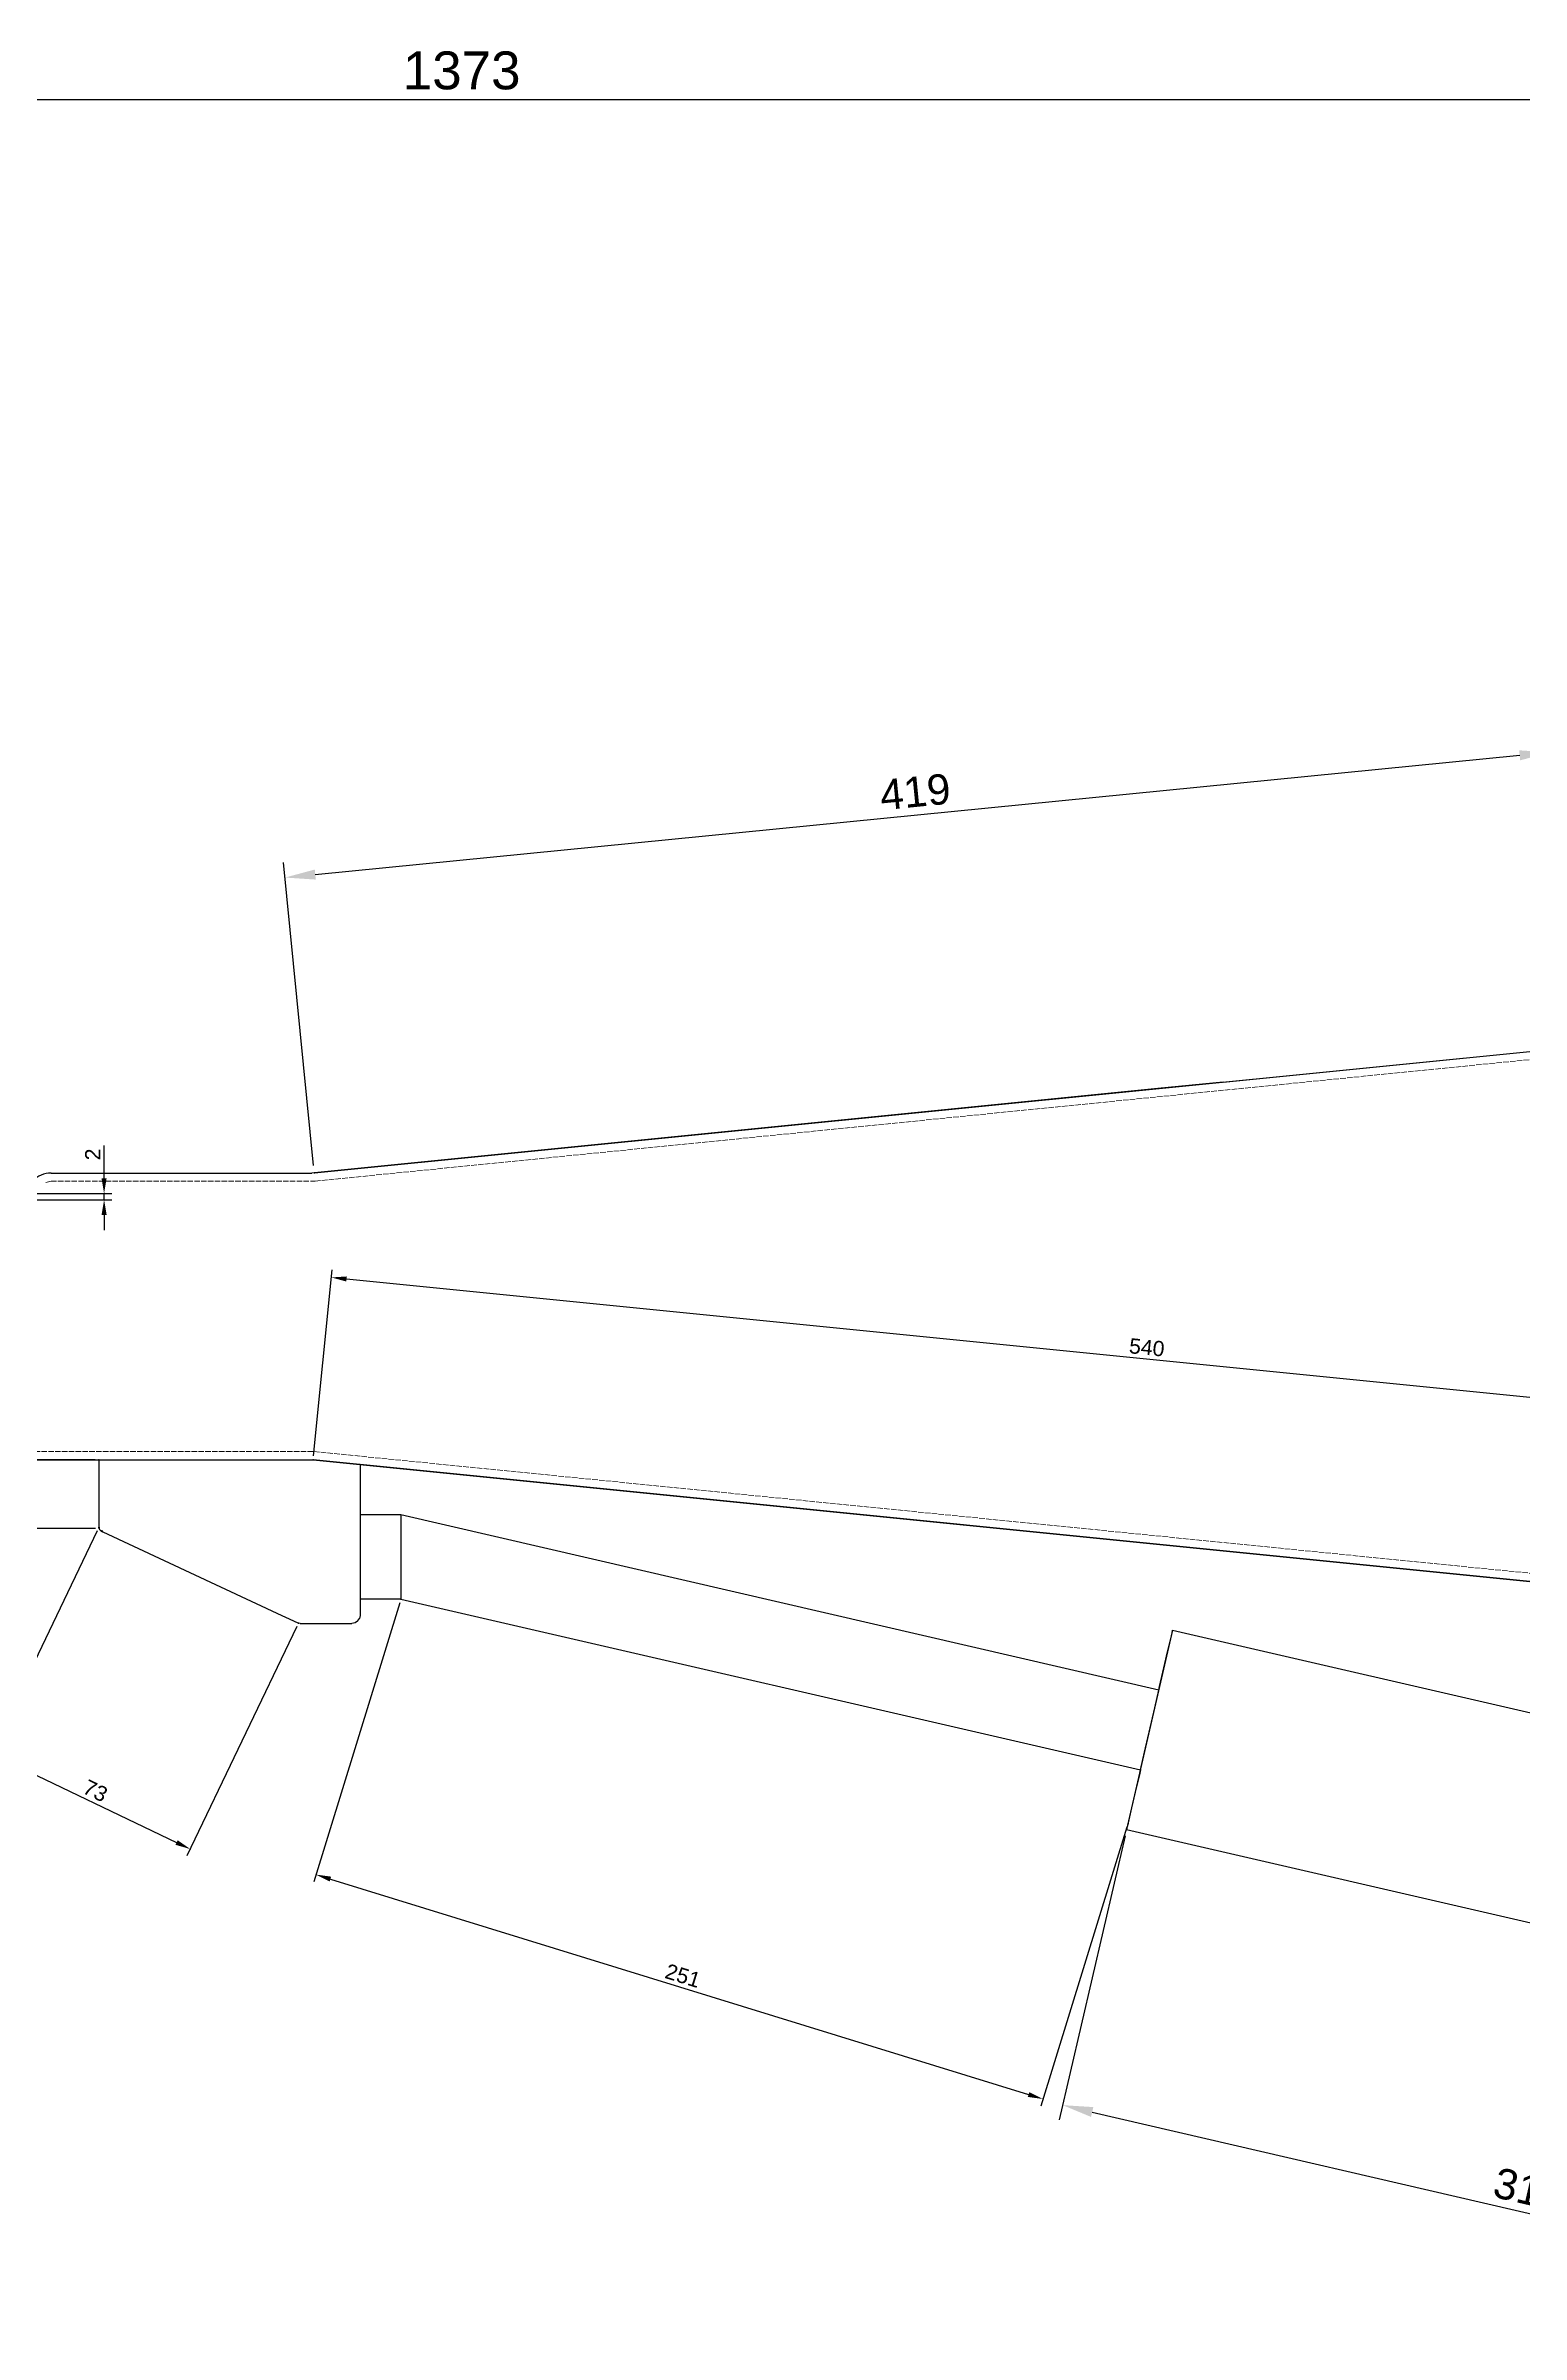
# Model space of a CAD drawing. Header units: millimetres. Extents: x -6198 to -2727, y 3560 to 4988.
# Drawn here: x -5598 to -5111, y 4233 to 4988 of the extents above; entities that cross this region are included whole.
import ezdxf

# ---------------------------------------------------------------- set-up
doc = ezdxf.new("R2010")
doc.units = ezdxf.units.MM
doc.header["$LTSCALE"] = 0.3
doc.linetypes.add('ACAD_ISO02W100', pattern=[15, 12, -3])
doc.layers.add('Ax', color=7, linetype='Continuous')
for name, color, linetype, lineweight in [('Cotas', 1, 'Continuous', 20), ('LCL', 7, 'Continuous', 25), ('LTCE', 7, 'ACAD_ISO02W100', 20)]:
    doc.layers.add(name, color=color, linetype=linetype, lineweight=lineweight)
doc.styles.get("Standard").update_dxf_attribs({"font": 'arial.ttf'})
doc.dimstyles.new('ISO-25 Annotative', dxfattribs={"dimtxt": 2.5, "dimasz": 2.5, "dimexe": 1.25, "dimexo": 0.625, "dimtad": 1, "dimdec": 0, "dimtxsty": 'Standard', "dimcen": 2.5, "dimadec": 0, "dimazin": 0, "dimtfac": 1, "dimtdec": 0, "dimtmove": 0, "dimatfit": 3, "dimfxl": 1, "dimarcsym": 0})

# ---------------------------------------------------------------- blocks, each defined once
blk = doc.blocks.new('*D83')
at = {"layer": 'Cotas', "color": 0, "lineweight": -2, "ltscale": 0.5}
for p, q in [((-6147.34, 4632.83), (-6147.34, 4976.52)), ((-4773.96, 4715.09), (-4773.96, 4976.52)), ((-6134.84, 4970.27), (-4786.46, 4970.27))]:
    blk.add_line(p, q, dxfattribs=at)
at = {"layer": 'Cotas', "color": 0, "ltscale": 0.5}
for points in [[(-6134.84, 4972.36), (-6134.84, 4968.19), (-6147.34, 4970.27)], [(-4786.46, 4972.36), (-4786.46, 4968.19), (-4773.96, 4970.27)]]:
    blk.add_solid(points, dxfattribs=at)
at = {"layer": 'Defpoints', "color": 0, "ltscale": 0.5}
for p in [(-4773.96, 4970.27), (-4773.96, 4711.97), (-6147.34, 4629.71)]:
    blk.add_point(p, dxfattribs=at)
at = {"layer": 'Cotas', "color": 0, "ltscale": 0.5, "insert": (-5460.65, 4979.79), "char_height": 12.5, "attachment_point": 5}
blk.add_mtext('1373', dxfattribs=at)
blk = doc.blocks.new('*D1')
at = {"layer": 'Ax', "color": 0, "ltscale": 0.5}
for p in [(-5101.78, 4755.02), (-5092.14, 4657.62), (-5509.23, 4616.35)]:
    blk.add_point(p, dxfattribs=at)
at = {"layer": 'Cotas', "color": 0, "lineweight": -2, "ltscale": 0.5}
for p, q in [((-5508.92, 4714.73), (-5111.73, 4754.04)), ((-5092.39, 4660.11), (-5102.28, 4760)), ((-5509.48, 4618.83), (-5519.36, 4718.72))]:
    blk.add_line(p, q, dxfattribs=at)
at = {"layer": 'Cotas', "color": 0, "ltscale": 0.5}
for points in [[(-5111.9, 4755.69), (-5111.57, 4752.38), (-5101.78, 4755.02)], [(-5509.08, 4716.39), (-5508.75, 4713.07), (-5518.87, 4713.74)]]:
    blk.add_solid(points, dxfattribs=at)
at = {"layer": 'Cotas', "color": 0, "ltscale": 0.5, "insert": (-5311.08, 4741.95), "char_height": 10, "attachment_point": 5, "rotation": 5.65211}
blk.add_mtext('419', dxfattribs=at)
blk = doc.blocks.new('*D2')
at = {"layer": 'Ax', "color": 0, "ltscale": 0.5}
for p in [(-5241.27, 4400.23), (-4937.08, 4329.57), (-4958.27, 4238.33)]:
    blk.add_point(p, dxfattribs=at)
at = {"layer": 'Cotas', "color": 0, "lineweight": -2, "ltscale": 0.5}
for p, q in [((-5241.83, 4397.79), (-5263.59, 4304.12)), ((-4937.64, 4327.13), (-4959.4, 4233.46)), ((-5252.72, 4306.73), (-4968.01, 4240.59))]:
    blk.add_line(p, q, dxfattribs=at)
at = {"layer": 'Cotas', "color": 0, "ltscale": 0.5}
for points in [[(-5252.34, 4308.35), (-5253.1, 4305.11), (-5262.46, 4308.99)], [(-4967.64, 4242.22), (-4968.39, 4238.97), (-4958.27, 4238.33)]]:
    blk.add_solid(points, dxfattribs=at)
at = {"layer": 'Cotas', "color": 0, "ltscale": 0.5, "insert": (-5108.65, 4281.07), "char_height": 10, "attachment_point": 5, "rotation": 346.92216}
blk.add_mtext('312', dxfattribs=at)
blk = doc.blocks.new('*D7')
at = {"layer": 'Ax', "color": 0, "ltscale": 0.5}
for p in [(-5606.17, 4607.53), (-5604.05, 4609.55), (-5578.56, 4609.55)]:
    blk.add_point(p, dxfattribs=at)
at = {"layer": 'Cotas', "color": 0, "lineweight": -2, "ltscale": 0.5}
for p, q in [((-5578.56, 4614.55), (-5578.56, 4625.37)), ((-5604.92, 4607.53), (-5576.06, 4607.53)), ((-5602.8, 4609.55), (-5576.06, 4609.55)), ((-5578.56, 4607.53), (-5578.56, 4609.55)), ((-5578.56, 4602.53), (-5578.56, 4597.53))]:
    blk.add_line(p, q, dxfattribs=at)
at = {"layer": 'Cotas', "color": 0, "ltscale": 0.5}
for points in [[(-5579.39, 4614.55), (-5577.73, 4614.55), (-5578.56, 4609.55)], [(-5579.39, 4602.53), (-5577.73, 4602.53), (-5578.56, 4607.53)]]:
    blk.add_solid(points, dxfattribs=at)
at = {"layer": 'Cotas', "color": 0, "ltscale": 0.5, "insert": (-5582.32, 4622.46), "char_height": 5, "attachment_point": 5, "rotation": 90}
blk.add_mtext('2', dxfattribs=at)
blk = doc.blocks.new('*D8')
at = {"layer": 'Ax', "color": 0, "ltscale": 0.5}
for p in [(-5480.67, 4475.85), (-5240.89, 4401.86), (-5268.92, 4311.02)]:
    blk.add_point(p, dxfattribs=at)
at = {"layer": 'Cotas', "color": 0, "lineweight": -2, "ltscale": 0.5}
for p, q in [((-5481.04, 4474.66), (-5509.44, 4382.62)), ((-5241.26, 4400.66), (-5269.66, 4308.63)), ((-5503.92, 4383.54), (-5273.7, 4312.49))]:
    blk.add_line(p, q, dxfattribs=at)
at = {"layer": 'Cotas', "color": 0, "ltscale": 0.5}
for points in [[(-5503.68, 4384.33), (-5504.17, 4382.74), (-5508.7, 4385.01)], [(-5273.46, 4313.29), (-5273.95, 4311.7), (-5268.92, 4311.02)]]:
    blk.add_solid(points, dxfattribs=at)
at = {"layer": 'Cotas', "color": 0, "ltscale": 0.5, "insert": (-5387.69, 4351.65), "char_height": 5, "attachment_point": 5, "rotation": 342.85019}
blk.add_mtext('251', dxfattribs=at)
blk = doc.blocks.new('*D9')
at = {"layer": 'Ax', "color": 0, "ltscale": 0.5}
for p in [(-5580.3, 4499.48), (-5514.44, 4467.91), (-5550.14, 4393.42)]:
    blk.add_point(p, dxfattribs=at)
at = {"layer": 'Cotas', "color": 0, "lineweight": -2, "ltscale": 0.5}
for p, q in [((-5580.84, 4498.35), (-5617.08, 4422.73)), ((-5514.98, 4466.78), (-5551.23, 4391.16)), ((-5611.49, 4422.82), (-5554.65, 4395.58))]:
    blk.add_line(p, q, dxfattribs=at)
at = {"layer": 'Cotas', "color": 0, "ltscale": 0.5}
for points in [[(-5611.13, 4423.58), (-5611.85, 4422.07), (-5616, 4424.99)], [(-5554.29, 4396.33), (-5555.01, 4394.83), (-5550.14, 4393.42)]]:
    blk.add_solid(points, dxfattribs=at)
at = {"layer": 'Cotas', "color": 0, "ltscale": 0.5, "insert": (-5581.43, 4412.63), "char_height": 5, "attachment_point": 5, "rotation": 334.39001}
blk.add_mtext('73', dxfattribs=at)
blk = doc.blocks.new('*D22')
at = {"layer": 'Ax', "color": 0, "ltscale": 0.5}
for p in [(-5580.3, 4521.79), (-5629.21, 4499.11), (-5580.19, 4499.11)]:
    blk.add_point(p, dxfattribs=at)
at = {"layer": 'Cotas', "color": 0, "lineweight": -2, "ltscale": 0.5}
for p, q in [((-5581.55, 4521.79), (-5631.71, 4521.79)), ((-5629.21, 4516.79), (-5629.21, 4504.11)), ((-5581.44, 4499.11), (-5631.71, 4499.11))]:
    blk.add_line(p, q, dxfattribs=at)
at = {"layer": 'Cotas', "color": 0, "ltscale": 0.5}
for points in [[(-5630.05, 4516.79), (-5628.38, 4516.79), (-5629.21, 4521.79)], [(-5630.05, 4504.11), (-5628.38, 4504.11), (-5629.21, 4499.11)]]:
    blk.add_solid(points, dxfattribs=at)
at = {"layer": 'Cotas', "color": 0, "ltscale": 0.5, "insert": (-5633.02, 4510.45), "char_height": 5, "attachment_point": 5, "rotation": 90}
blk.add_mtext('23', dxfattribs=at)
blk = doc.blocks.new('*D45')
at = {"layer": 'Ax', "color": 0, "ltscale": 0.5}
for p in [(-4966.51, 4528.17), (-5509.63, 4521.79), (-4972.51, 4468.08)]:
    blk.add_point(p, dxfattribs=at)
at = {"layer": 'Cotas', "color": 0, "lineweight": -2, "ltscale": 0.5}
for p, q in [((-5509.51, 4523.03), (-5503.37, 4584.37)), ((-5498.65, 4581.39), (-4971.48, 4528.67)), ((-4972.39, 4469.32), (-4966.26, 4530.66))]:
    blk.add_line(p, q, dxfattribs=at)
at = {"layer": 'Cotas', "color": 0, "ltscale": 0.5}
for points in [[(-5498.56, 4582.22), (-5498.73, 4580.56), (-5503.62, 4581.89)], [(-4971.4, 4529.5), (-4971.56, 4527.84), (-4966.51, 4528.17)]]:
    blk.add_solid(points, dxfattribs=at)
at = {"layer": 'Cotas', "color": 0, "ltscale": 0.5, "insert": (-5234.69, 4558.81), "char_height": 5, "attachment_point": 5, "rotation": 354.28941}
blk.add_mtext('540', dxfattribs=at)

msp = doc.modelspace()

# ---------------------------------------------------------------- linework, layer by layer
at = {"layer": 'LCL'}
for p, q in [((-5509.23, 4616.35), (-5094.77, 4657.79)), ((-5209.49, 4646.32), (-5094.77, 4657.79)), ((-5231.09, 4644.16), (-5509.23, 4616.35)), ((-5209.49, 4646.32), (-5231.09, 4644.16)), ((-5596.05, 4616.31), (-5510.04, 4616.31)), ((-5509.23, 4616.35), (-5510.04, 4616.31)), ((-5601.45, 4521.79), (-5509.63, 4521.79)), ((-5580.3, 4521.79), (-5580.3, 4499.48)), ((-5579.26, 4521.79), (-5579.01, 4521.79)), ((-5495.38, 4520.36), (-5509.63, 4521.79)), ((-5509.63, 4521.79), (-4972.52, 4468.08)), ((-5494.17, 4520.24), (-5495.38, 4520.36)), ((-4972.52, 4468.08), (-5494.17, 4520.24)), ((-5494.17, 4520.24), (-5494.17, 4520.24)), ((-5494.17, 4520.24), (-5494.17, 4520.24)), ((-5494.17, 4520.24), (-5494.17, 4470.48)), ((-5580.3, 4499.48), (-5580.08, 4498.75)), ((-5580.3, 4499.48), (-5579.92, 4499.47)), ((-5580.08, 4498.75), (-5579.52, 4498.25)), ((-5579.52, 4498.25), (-5579.07, 4498.05)), ((-5579.07, 4498.05), (-5579.22, 4498.55)), ((-5578.95, 4497.99), (-5579.07, 4498.05)), ((-5578.95, 4497.99), (-5519.96, 4470.48)), ((-5480.67, 4503.57), (-5480.67, 4475.85)), ((-5230.73, 4445.86), (-5480.67, 4503.57)), ((-5480.67, 4475.85), (-5236.81, 4419.55)), ((-5519.96, 4470.48), (-5517.58, 4469.38)), ((-5517.58, 4469.38), (-5514.44, 4467.91)), ((-5513.87, 4467.78), (-5514.44, 4467.91)), ((-5513.87, 4467.78), (-5496.87, 4467.78)), ((-5495.82, 4467.99), (-5496.87, 4467.78)), ((-5494.96, 4468.57), (-5495.82, 4467.99)), ((-5494.96, 4468.57), (-5494.38, 4469.43)), ((-5494.17, 4470.48), (-5494.38, 4469.43)), ((-5226.18, 4465.6), (-5241.36, 4399.82)), ((-5227.83, 4458.42), (-5226.93, 4462.34)), ((-5226.93, 4462.34), (-5226.37, 4464.77)), ((-5226.37, 4464.77), (-5226.18, 4465.6)), ((-5226.18, 4465.6), (-4921.89, 4395.35)), ((-5230.48, 4446.98), (-5229.04, 4453.21)), ((-5229.04, 4453.21), (-5227.83, 4458.42)), ((-5232.08, 4440.02), (-5230.73, 4445.86)), ((-5230.73, 4445.86), (-5230.48, 4446.98)), ((-5235.46, 4425.39), (-5232.08, 4440.02)), ((-5236.81, 4419.55), (-5235.46, 4425.39)), ((-5237.06, 4418.44), (-5238.5, 4412.2)), ((-5236.81, 4419.55), (-5237.06, 4418.44)), ((-5239.71, 4406.99), (-5240.61, 4403.07)), ((-5238.5, 4412.2), (-5239.71, 4406.99)), ((-5241.36, 4399.82), (-5241.17, 4400.64)), ((-5241.36, 4399.82), (-4937.08, 4329.57)), ((-5240.61, 4403.07), (-5241.17, 4400.64))]:
    msp.add_line(p, q, dxfattribs=at)
at = {"layer": 'LCL', "ltscale": 0.5}
for p, q in [((-5480.67, 4503.57), (-5494.17, 4503.57)), ((-5480.67, 4475.85), (-5494.17, 4475.85))]:
    msp.add_line(p, q, dxfattribs=at)
at = {"layer": 'LCL', "ltscale": 0.1}
msp.add_arc((-5596.03, 4608.16), 8.14, 90.11915, 184.46207, dxfattribs=at)
at = {"layer": 'LTCE', "ltscale": 0.5}
for p, q in [((-5508.96, 4613.66), (-5094.5, 4655.1)), ((-5596.05, 4613.6), (-5598.15, 4613.18)), ((-5596.05, 4613.6), (-5510.04, 4613.6)), ((-5601.45, 4524.49), (-5509.63, 4524.49)), ((-5509.36, 4524.48), (-4972.25, 4470.77))]:
    msp.add_line(p, q, dxfattribs=at)
at = {"layer": 'LTCE'}
msp.add_line((-5510.04, 4613.6), (-5508.96, 4613.66), dxfattribs=at)

# ---------------------------------------------------------------- dimensions: what is measured, and where the dimension line sits
at = {"layer": 'Cotas', "ltscale": 0.5}
dim = msp.add_linear_dim(base=(-4773.96, 4970.27), p1=(-6147.34, 4629.71), p2=(-4773.96, 4711.97), dimstyle='ISO-25 Annotative', dxfattribs=at)
dim.commit()
dim.dimension.update_dxf_attribs({"geometry": '*D83', "text_midpoint": (-5460.65, 4979.79)})
for p1, p2, distance, picture, middle in [((-5509.23, 4616.35), (-5092.14, 4657.62), 97.87, '*D1', (-5311.08, 4741.95)), ((-5509.63, 4521.79), (-4972.51, 4468.08), 60.4, '*D45', (-5234.69, 4558.81)), ((-5580.3, 4499.48), (-5514.44, 4467.91), -82.61, '*D9', (-5581.43, 4412.63)), ((-5480.67, 4475.85), (-5240.89, 4401.86), -95.07, '*D8', (-5387.69, 4351.65)), ((-5241.27, 4400.23), (-4937.08, 4329.57), -93.67, '*D2', (-5108.65, 4281.07))]:
    dim = msp.add_aligned_dim(p1=p1, p2=p2, distance=distance, dimstyle='ISO-25 Annotative', dxfattribs=at)
    dim.commit()
    dim.dimension.update_dxf_attribs({"geometry": picture, "text_midpoint": middle})
for base, p1, p2, picture, middle in [((-5578.56, 4609.55), (-5606.17, 4607.53), (-5604.05, 4609.55), '*D7', (-5582.32, 4622.46)), ((-5629.21, 4499.11), (-5580.3, 4521.79), (-5580.19, 4499.11), '*D22', (-5633.02, 4510.45))]:
    dim = msp.add_linear_dim(base=base, p1=p1, p2=p2, angle=90, dimstyle='ISO-25 Annotative', dxfattribs=at)
    dim.commit()
    dim.dimension.update_dxf_attribs({"geometry": picture, "text_midpoint": middle})

doc.saveas('drawing.dxf')
